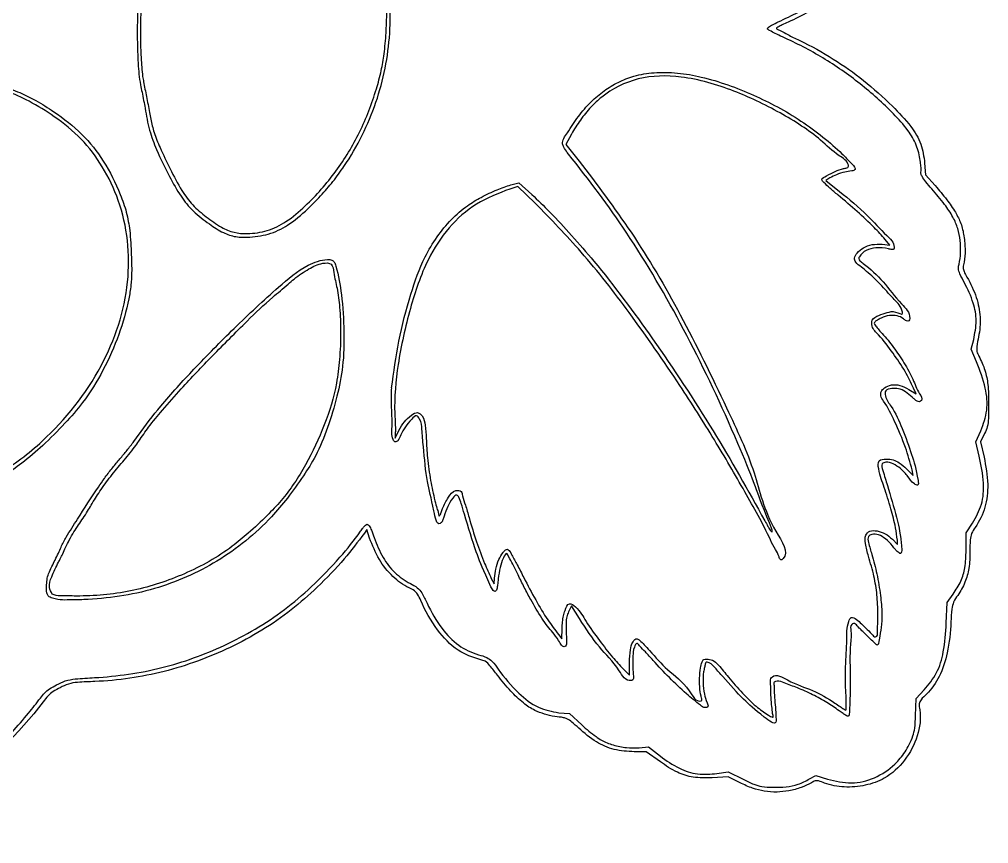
# Model space of a CAD drawing. Extents: x 14 to 581, y 78 to 764.
# Drawn here: x 153.34 to 194.2, y 654.2 to 688.95 of the extents above; entities that cross this region are included whole.
import ezdxf

# ---------------------------------------------------------------- set-up
doc = ezdxf.new("R2010")
doc.units = 0
doc.layers.add('Layer_1', color=7, linetype='CONTINUOUS')

msp = doc.modelspace()

# ---------------------------------------------------------------- linework, layer by layer
at = {"layer": 'Layer_1', "color": 7}
for points in [[(158.538262, 686.540746), (158.538022, 686.540746)], [(176.613702, 684.111466), (176.374182, 683.674266), (176.939862, 682.976186)], [(191.507302, 682.885866), (191.544102, 682.395946), (191.950582, 681.938746)], [(174.067382, 681.971786), (174.404262, 682.055466), (174.942102, 681.571146)], [(187.507782, 682.265786), (187.346262, 682.159946), (187.919142, 681.693066)], [(175.088422, 681.198826), (174.362582, 681.898266), (174.017062, 681.795946)], [(189.710502, 679.465946), (190.040022, 679.426746), (189.847542, 679.669786)], [(193.699142, 674.503466), (193.469702, 675.038986), (193.574022, 675.454746)], [(169.038102, 673.412666), (169.035462, 673.412106)], [(190.837302, 673.348346), (191.144422, 673.153626), (191.042662, 673.397226)], [(169.191382, 671.550586), (169.191382, 671.289306), (169.343622, 671.616426)], [(169.197302, 671.551066), (169.191382, 671.550586)], [(193.808102, 670.528586), (193.664502, 671.138906), (193.879862, 671.606186)], [(194.034502, 671.485866), (193.867222, 671.132346), (194.011622, 670.493786)], [(190.742422, 669.991866), (191.026742, 669.721866), (190.981142, 669.950506)], [(193.254182, 666.554586), (193.263782, 667.305706), (193.528582, 667.712026)], [(168.105942, 667.080426), (167.990022, 667.437386), (167.885622, 667.278666)], [(190.145622, 667.032026), (190.358742, 666.806026), (190.358742, 666.990266)], [(154.712342, 665.877386), (154.712342, 665.877706)], [(173.239142, 665.378186), (173.364822, 665.149546), (173.372822, 665.382746)], [(154.728342, 664.716746), (154.728342, 664.716746)], [(192.419702, 663.484666), (192.455702, 664.366426), (192.706262, 664.717946)], [(176.959062, 663.680506), (176.612822, 664.225866), (176.493302, 663.969546)], [(176.066102, 663.006986), (176.216822, 662.823786), (176.224822, 663.268186)], [(178.796582, 661.560266), (179.062022, 661.302106), (179.062022, 661.844346)], [(191.118502, 659.585386), (191.147302, 660.316826), (191.490502, 660.679066)], [(176.086742, 659.711226), (176.533462, 659.676026), (177.050182, 659.200906)], [(179.472742, 658.232986), (179.864662, 658.269786), (180.364982, 657.883066)], [(180.364662, 657.645146), (179.773142, 658.069866), (179.263782, 658.069866)], [(182.752342, 657.152106), (183.223382, 657.222506), (183.850902, 656.910986)], [(186.657542, 656.924506), (186.918822, 657.074106), (187.408662, 656.908506)], [(183.724982, 656.760106), (183.226582, 657.010506), (182.550262, 656.976106)]]:
    msp.add_lwpolyline(points, dxfattribs=at)
for points, knots in [([(193.574022, 675.454746), (193.625448, 675.714163), (193.726835, 676.225596), (193.571369, 677.056797), (193.264194, 677.7), (193.015711, 678.158461), (192.910209, 678.429367), (192.983697, 678.720823), (193.036076, 679.113859), (193.012294, 679.619184), (192.922824, 680.138187), (192.693552, 680.650728), (192.316663, 681.208733), (191.906693, 681.68327), (191.577749, 682.073448), (191.418111, 682.285059), (191.33569, 682.446764), (191.370064, 682.591182), (191.345423, 682.770362), (191.311735, 683.137032), (191.180538, 683.671628), (190.775388, 684.339171), (189.977573, 685.208147), (188.807561, 686.265803), (187.226295, 687.359989), (186.018237, 687.99106), (185.213336, 688.341517), (185.040128, 688.453378), (184.837075, 688.540794), (184.963961, 688.655344), (185.106872, 688.732304), (185.830999, 689.079034), (187.014429, 689.647412), (188.558224, 690.680751), (189.790661, 691.747634), (190.709419, 692.68931), (191.24252, 693.551061), (191.347026, 694.228356), (191.343606, 694.708279), (191.537146, 695.029261), (191.904639, 695.424738), (192.325197, 695.937901), (192.69633, 696.487561), (192.922919, 696.996397), (193.012285, 697.513152), (193.035916, 698.018522), (192.983559, 698.411571), (192.909802, 698.702969), (193.01522, 698.973962), (193.264185, 699.431903), (193.570515, 700.074959), (193.726703, 700.904493), (193.625941, 701.414868), (193.574902, 701.673386)], [0, 0, 0, 0, 0.786942, 1.551432, 2.485725, 2.907557, 3.134716, 3.32469, 3.787002, 4.329899, 4.832864, 5.358455, 5.999521, 6.846421, 7.241641, 7.523845, 7.652899, 7.760062, 7.953367, 8.192266, 8.866946, 9.580321, 10.508995, 12.397746, 14.309186, 16.226061, 16.573516, 16.835574, 16.9576, 17.042024, 17.234443, 17.499056, 19.388829, 21.22896, 23.030014, 24.275068, 25.172181, 26.008763, 26.304948, 26.583148, 27.099792, 27.933284, 28.567065, 29.086169, 29.589164, 30.13206, 30.594386, 30.784377, 31.011497, 31.433407, 32.366922, 33.130789, 33.914861, 33.914861, 33.914861, 33.914861]), ([(158.347782, 690.002506), (158.425618, 690.751653), (158.580936, 692.246543), (159.297225, 694.36155), (160.090092, 695.880576), (160.812555, 696.822222), (161.350748, 697.300563), (161.896548, 697.628327), (162.345645, 697.881902), (162.721786, 698.006755), (163.317969, 698.038876), (164.17719, 698.013467), (165.240677, 697.428539), (166.254982, 696.392902), (167.302189, 695.011034), (168.171187, 693.326928), (168.874889, 691.174753), (169.09746, 688.542793), (168.556588, 685.575849), (167.569739, 683.514835), (166.689939, 682.262207), (166.176402, 681.642742), (165.540807, 680.986556), (164.833745, 680.346656), (163.956816, 679.881671), (163.160339, 679.759729), (162.474653, 679.752749), (161.888073, 679.953565), (161.300608, 680.350086), (160.668965, 680.831995), (160.10082, 681.518134), (159.62818, 682.411722), (159.161332, 683.329366), (158.798084, 684.291315), (158.678325, 684.999345), (158.581318, 685.536755), (158.518552, 685.863713), (158.398189, 686.377089), (158.329644, 687.245617), (158.298497, 688.520418), (158.330794, 689.491645), (158.347782, 690.002506)], [0, 0, 0, 0, 2.253272, 4.496307, 6.652942, 7.362177, 8.045365, 8.79776, 9.268422, 9.590464, 9.974891, 11.05406, 12.115185, 13.513851, 15.385234, 17.297693, 19.170686, 22.149434, 25.113695, 28.121129, 28.91351, 29.703929, 30.531665, 31.654171, 32.553209, 33.460778, 34.046316, 34.592446, 35.288139, 36.165798, 36.967641, 37.936265, 39.191005, 40.057991, 41.006998, 41.338143, 41.696909, 42.005658, 42.918875, 44.300195, 45.833024, 45.833024, 45.833024, 45.833024]), ([(158.538022, 686.540746), (158.551962, 686.466022), (158.58489, 686.289525), (158.6392, 686.006507), (158.701462, 685.687136), (158.765982, 685.356017), (158.82742, 685.040409), (158.899323, 684.645338), (159.017218, 684.142954), (159.305631, 683.44415), (159.705228, 682.630069), (160.1256, 681.79848), (160.628402, 681.100557), (161.224223, 680.613569), (161.790533, 680.198526), (162.382793, 679.937282), (163.048971, 679.898715), (163.812657, 680.00294), (164.651807, 680.421154), (165.634442, 681.266877), (166.722324, 682.506082), (167.742629, 684.176162), (168.296309, 685.641752), (168.603686, 686.756471), (168.73694, 687.547536), (168.820682, 688.53956), (168.85239, 689.745757), (168.661715, 691.127135), (168.220836, 692.735585), (167.42529, 694.517206), (166.2447, 696.196732), (165.115731, 697.389702), (164.017946, 697.828766), (163.222409, 697.941264), (162.345036, 697.767022), (161.613649, 697.281684), (160.882385, 696.695234), (160.284342, 695.830872), (159.66599, 694.709662), (159.111496, 693.284988), (158.772404, 692.07929), (158.588918, 691.153997), (158.516366, 690.50979), (158.463799, 689.629525), (158.444995, 688.554487), (158.447394, 687.463476), (158.512343, 686.803938), (158.538262, 686.540746)], [0, 0, 0, 0, 0.228041, 0.538625, 0.864544, 1.204185, 1.550692, 1.829039, 2.409204, 3.094306, 4.09051, 5.131028, 5.888152, 6.648442, 7.426386, 7.994221, 8.558435, 9.404803, 10.279714, 11.326479, 13.278078, 15.204665, 17.164208, 17.956317, 18.671062, 19.566778, 20.942306, 22.281029, 23.73277, 25.937481, 28.083549, 29.906719, 30.727615, 31.586812, 32.28209, 33.359267, 34.179272, 35.082295, 36.483119, 38.020146, 39.654776, 40.234951, 40.848063, 41.59784, 42.879701, 44.073973, 44.867027, 44.867027, 44.867027, 44.867027]), ([(191.505782, 694.229066), (191.495022, 694.110532), (191.474545, 693.884942), (191.379591, 693.543821), (191.226075, 693.197238), (191.019321, 692.802745), (190.62217, 692.348728), (190.12558, 691.851422), (189.556786, 691.312078), (189.030526, 690.850741), (188.397327, 690.34211), (187.600591, 689.83276), (186.674745, 689.283725), (185.971553, 688.925151), (185.514665, 688.723055), (185.370676, 688.647581), (185.202561, 688.556516), (185.520192, 688.448232), (185.74737, 688.284194), (186.580378, 687.90487), (187.638645, 687.318498), (188.97007, 686.383381), (190.042787, 685.405191), (190.888477, 684.533497), (191.399364, 683.71513), (191.471818, 683.15848), (191.507302, 682.885866)], [0, 0, 0, 0, 0.356461, 0.678407, 1.05637, 1.493079, 2.007825, 2.855714, 3.604215, 4.358036, 4.955217, 6.038214, 7.194186, 8.168604, 8.443266, 8.642794, 8.725242, 8.881672, 9.273162, 9.814777, 11.452933, 13.012441, 14.646012, 15.807786, 16.658053, 17.474129, 17.474129, 17.474129, 17.474129]), ([(105.204662, 686.930106), (105.420107, 685.815839), (105.851663, 683.583866), (107.497635, 680.50123), (109.121009, 678.55307), (110.243898, 677.512722), (110.548214, 677.081577), (110.93606, 676.063871), (111.716341, 674.466534), (112.876307, 672.388277), (113.869444, 670.934119), (114.494025, 670.055677), (114.708647, 669.624058), (115.028241, 668.739469), (115.593872, 667.426242), (116.516742, 665.831806), (117.675212, 664.254289), (119.118389, 662.812835), (120.799924, 661.502395), (122.644348, 660.461124), (124.581817, 659.69435), (126.621664, 659.18384), (128.208806, 659.030557), (129.288061, 658.987862), (129.882363, 658.874117), (130.592977, 658.647466), (131.479639, 658.390654), (132.430433, 658.132328), (133.148713, 657.982818), (133.635596, 657.860417), (133.961556, 657.660193), (134.789836, 657.008193), (136.238691, 656.055651), (138.371873, 655.126275), (140.792264, 654.522284), (143.433687, 654.377856), (146.214067, 654.767635), (148.438224, 655.557735), (150.126547, 656.480525), (151.336556, 657.304967), (152.31719, 658.110776), (153.075767, 658.934606), (153.683362, 659.626684), (154.124827, 660.189748), (154.394432, 660.554421), (154.6297, 660.73934), (154.928209, 660.8994), (155.27794, 661.082383), (155.828466, 661.160638), (157.195227, 661.214924), (159.352325, 661.508997), (162.058985, 662.50282), (164.163782, 663.717841), (165.724134, 665.06618), (166.803098, 666.174416), (167.494431, 667.025926), (167.822445, 667.511402), (167.91221, 667.606993), (168.016557, 667.689973), (168.121008, 667.564523), (168.199151, 667.380645), (168.368173, 666.909883), (168.620227, 666.274436), (169.145715, 665.596207), (169.681727, 665.223669), (170.119509, 665.016048), (170.35497, 664.714698), (170.626556, 664.098703), (171.073342, 663.302655), (171.810098, 662.522976), (172.515227, 662.193094), (173.032198, 662.075897), (173.321779, 661.857126), (173.700019, 661.293025), (174.292883, 660.590708), (175.156883, 659.888152), (175.790456, 659.767601), (176.086742, 659.711226)], [0, 0, 0, 0, 3.388331, 6.787123, 10.344625, 10.953081, 11.37013, 11.913439, 14.206962, 16.704523, 19.043132, 19.48921, 19.933852, 20.483478, 22.310382, 24.214599, 25.998476, 28.166746, 30.311109, 32.376025, 34.498135, 36.544691, 38.661957, 39.270507, 39.781237, 40.471017, 41.50661, 42.551686, 43.423006, 43.713113, 44.048287, 44.558243, 46.881263, 49.221132, 51.50664, 54.330853, 57.100876, 59.878604, 61.357209, 62.863408, 64.266965, 65.151875, 66.220083, 67.027926, 67.301351, 67.574806, 67.915812, 68.319345, 68.747319, 69.565233, 72.435026, 75.221885, 78.171872, 79.663459, 81.40037, 82.793484, 82.978639, 83.127344, 83.213314, 83.31202, 83.524047, 83.85962, 84.780427, 85.583622, 86.384004, 86.725483, 87.015255, 87.50459, 88.746393, 89.738113, 90.665824, 91.038627, 91.310432, 91.729337, 93.063533, 94.079552, 94.972062, 94.972062, 94.972062, 94.972062]), ([(137.735222, 676.318746), (137.750995, 676.405855), (137.781535, 676.574523), (137.815636, 676.803147), (137.828468, 677.018338), (137.855992, 677.268775), (137.919224, 677.594864), (138.010327, 678.031656), (138.134559, 678.529224), (138.362236, 679.107048), (138.756771, 679.89817), (139.238152, 680.837219), (139.914066, 681.828896), (140.806697, 682.762207), (141.756253, 683.728622), (142.948355, 684.61716), (144.136891, 685.205156), (145.154142, 685.725008), (145.970405, 686.064263), (146.677035, 686.233034), (147.360768, 686.388656), (148.059792, 686.487368), (148.994686, 686.558795), (150.125225, 686.595348), (151.402641, 686.469728), (152.460443, 686.190332), (153.343494, 685.884122), (154.08607, 685.517059), (154.975268, 684.947991), (156.001294, 684.161542), (156.95303, 682.963693), (157.510253, 681.81518), (157.873172, 680.823873), (158.021054, 679.965337), (158.058119, 679.111067), (158.086279, 678.342223), (158.055385, 677.720918), (157.901884, 676.841347), (157.564088, 675.621185), (156.901787, 674.151496), (156.132545, 672.893174), (155.235448, 671.86643), (154.379207, 671.012188), (153.275745, 670.059446), (151.854984, 669.187728), (150.095625, 668.427307), (148.497275, 667.961676), (147.056628, 667.814491), (145.887794, 667.791989), (144.384781, 667.887154), (142.702213, 668.33483), (140.909635, 669.246005), (139.834709, 670.207871), (139.261126, 670.911776), (139.031355, 671.217247), (138.564936, 671.906678), (138.073456, 673.10218), (137.641394, 674.73108), (137.705752, 675.82019), (137.735222, 676.318906)], [0, 0, 0, 0, 0.265615, 0.514306, 0.692695, 0.912082, 1.269617, 1.68837, 2.251218, 2.805343, 3.547279, 4.902996, 5.968746, 7.132688, 8.770829, 10.029322, 11.570272, 12.738843, 13.459045, 14.214359, 14.913846, 15.562756, 16.329603, 17.726425, 18.951257, 20.164591, 20.999896, 21.751713, 22.642745, 24.165933, 25.606172, 27.186029, 27.977218, 28.765388, 29.786991, 30.541079, 31.073038, 31.649329, 33.216219, 34.856529, 36.472046, 37.619102, 38.937918, 40.099504, 41.98516, 43.909004, 45.841269, 46.948163, 48.243837, 49.345776, 51.457582, 53.413764, 55.331425, 55.726204, 56.137762, 56.47787, 58.220655, 59.984919, 61.475223, 61.475223, 61.475223, 61.475223]), ([(174.942102, 681.571146), (175.198134, 681.325304), (175.779627, 680.766953), (176.64579, 679.81922), (178.153843, 678.087544), (180.167477, 675.350744), (182.59425, 671.700362), (184.100981, 669.017388), (184.885665, 667.595329), (184.962734, 667.444663), (185.186627, 667.192634), (184.577069, 668.618042), (184.368172, 669.325506), (183.170361, 672.201656), (181.605036, 675.510826), (179.268734, 679.611561), (177.447019, 682.075359), (176.451367, 683.313382), (176.311794, 683.517769), (176.181887, 683.809145), (176.536478, 684.268452), (176.880655, 684.850941), (177.408996, 685.463718), (177.976521, 685.946303), (178.587334, 686.31115), (179.290908, 686.592467), (180.13918, 686.729545), (181.099899, 686.712211), (182.525039, 686.455741), (184.308118, 685.803324), (186.27782, 684.758254), (187.725409, 683.602841), (188.316519, 682.980969), (188.662396, 682.618167), (188.373036, 682.534605), (188.125058, 682.52031), (187.802427, 682.41263), (187.5996, 682.311547), (187.507782, 682.265786)], [0, 0, 0, 0, 1.064616, 2.417926, 3.849802, 7.951826, 12.602668, 16.969136, 17.237898, 17.427165, 17.497443, 18.141757, 19.644731, 21.464415, 26.50161, 31.241937, 35.39276, 35.7309, 35.993912, 36.142372, 36.648004, 37.478417, 38.298567, 39.023687, 39.713291, 40.422309, 41.284417, 42.271522, 43.290943, 45.619219, 47.897287, 50.107092, 50.723122, 50.981639, 51.134583, 51.430511, 51.804784, 52.114359, 52.114359, 52.114359, 52.114359]), ([(189.847542, 679.669786), (189.693908, 679.838684), (189.319733, 680.250035), (188.645172, 680.866449), (188.018085, 681.404741), (187.526935, 681.812137), (187.32198, 682.012882), (187.10822, 682.223298), (187.457929, 682.389162), (187.704284, 682.538236), (188.016559, 682.64865), (188.200133, 682.67632), (188.300077, 682.721786), (188.269739, 682.981196), (187.730706, 683.270172), (187.152331, 683.871342), (186.308911, 684.476989), (185.40384, 685.021901), (184.450714, 685.514749), (183.082939, 686.098705), (181.422593, 686.598223), (179.431036, 686.574843), (178.147978, 685.933535), (177.409937, 685.237754), (176.979449, 684.714166), (176.73541, 684.312024), (176.613702, 684.111466)], [0, 0, 0, 0, 0.685011, 1.668352, 2.729905, 3.193349, 3.532298, 3.676345, 3.926232, 4.341336, 4.709094, 4.850984, 4.929103, 4.990181, 5.551888, 6.571738, 7.569257, 8.629042, 9.748351, 10.782114, 13.091739, 14.902723, 16.619557, 17.234629, 17.941413, 18.644602, 18.644602, 18.644602, 18.644602]), ([(137.836262, 675.015546), (137.908845, 674.58245), (138.055472, 673.707545), (138.497735, 672.483662), (139.086586, 671.325326), (139.955412, 670.321243), (141.014383, 669.446742), (142.043577, 668.829258), (142.995403, 668.466755), (143.791905, 668.229711), (144.691429, 668.004964), (145.765656, 667.954611), (146.910494, 667.960892), (148.506299, 668.097618), (150.366438, 668.673699), (152.491207, 669.700624), (154.807972, 671.45846), (156.931576, 674.137186), (158.154104, 677.757706), (157.839413, 680.766005), (156.898729, 682.729544), (155.98912, 683.945402), (154.89098, 684.822575), (153.822551, 685.484297), (152.7822, 685.954076), (151.764469, 686.210676), (150.770945, 686.395611), (149.756074, 686.44706), (148.55965, 686.375476), (147.226431, 686.252901), (145.759224, 685.82642), (144.412668, 685.166927), (143.115613, 684.526969), (141.976574, 683.697974), (141.040451, 682.765076), (140.131416, 681.848817), (139.419066, 680.83228), (138.921465, 679.859435), (138.503344, 679.047187), (138.266361, 678.435464), (138.148419, 677.885901), (138.040898, 677.337629), (137.951847, 676.836749), (137.883458, 676.387347), (137.831997, 676.031802), (137.806167, 675.791907), (137.770777, 675.637811), (137.790511, 675.49408), (137.804764, 675.288453), (137.824668, 675.114915), (137.836102, 675.015226)], [0, 0, 0, 0, 1.314951, 2.656356, 3.88767, 5.19183, 6.605225, 7.997459, 8.76793, 9.654511, 10.491585, 11.540458, 12.866665, 13.928636, 16.333095, 18.653433, 20.981458, 25.00554, 28.71815, 32.175264, 33.747748, 35.213721, 36.688313, 37.933638, 38.980131, 40.0971, 41.0733, 42.008496, 43.136069, 44.668549, 46.013472, 47.691016, 49.161053, 50.345202, 51.896568, 53.121961, 54.210572, 55.603152, 56.397193, 56.950706, 57.564798, 58.079648, 58.6277, 59.090486, 59.443752, 59.704427, 59.816131, 59.912809, 60.135608, 60.436362, 60.436362, 60.436362, 60.436362]), ([(176.939862, 682.976186), (177.68805, 681.988167), (179.250221, 679.925242), (181.314458, 676.409446), (182.936749, 673.038574), (184.42177, 669.885977), (184.751297, 667.97208), (185.832381, 666.454076), (185.501232, 666.181098), (185.466347, 666.158781), (185.39495, 666.175176), (185.359772, 666.374899), (185.184773, 666.615426), (184.753124, 667.569604), (183.896235, 669.098718), (182.627184, 671.279122), (181.012851, 673.810132), (179.170029, 676.471371), (177.160569, 679.066614), (175.746731, 680.521435), (175.088422, 681.198826)], [0, 0, 0, 0, 3.71839, 7.763772, 12.15421, 15.119139, 17.755413, 18.947805, 19.000747, 19.040447, 19.064288, 19.206556, 19.54413, 20.00378, 22.294175, 24.844113, 27.554372, 31.302807, 34.552857, 37.384693, 37.384693, 37.384693, 37.384693]), ([(169.035462, 673.412106), (169.123484, 674.069454), (169.302092, 675.403301), (169.788325, 677.248514), (170.306528, 678.739578), (170.925869, 679.780035), (171.52595, 680.510392), (172.159765, 681.072186), (172.828603, 681.462202), (173.438945, 681.765774), (173.871024, 681.907417), (174.067382, 681.971786)], [0, 0, 0, 0, 1.98757, 4.033048, 5.717885, 6.70025, 7.648464, 8.545237, 9.22269, 9.966025, 10.585231, 10.585231, 10.585231, 10.585231]), ([(174.017062, 681.795946), (173.535291, 681.610367), (172.57464, 681.240321), (171.390538, 680.183745), (170.423666, 678.67806), (169.77137, 676.695583), (169.283986, 674.522962), (169.134357, 672.922049), (169.1839, 672.041781), (169.193046, 671.780468), (169.196045, 671.618815), (169.197302, 671.551066)], [0, 0, 0, 0, 1.538374, 3.067518, 4.662901, 6.858776, 9.283129, 11.346569, 11.645911, 11.927668, 12.130948, 12.130948, 12.130948, 12.130948]), ([(187.919142, 681.693066), (188.322728, 681.36298), (189.031942, 680.782925), (189.744508, 679.972828), (190.234901, 679.539343), (190.221316, 679.253608), (190.10035, 679.2385), (189.866977, 679.30606), (189.484196, 679.343919), (189.038487, 679.240288), (188.802087, 679.042463), (188.714762, 678.855192), (188.796017, 678.746014), (189.171126, 678.477871), (189.804905, 677.877987), (190.372011, 677.07632), (190.924397, 676.574601), (190.858848, 676.219694), (190.711102, 676.229418), (190.585573, 676.358756), (190.34102, 676.474486), (190.006567, 676.473323), (189.727786, 676.389675), (189.530468, 676.279469), (189.433318, 676.216076), (189.350116, 676.136203), (189.452013, 676.026611), (189.544963, 675.888084), (189.829464, 675.581502), (190.211536, 675.122045), (190.640052, 674.474427), (191.025312, 673.798638), (191.183912, 673.300441), (191.449295, 672.924532), (191.289607, 672.805309), (191.183101, 672.857012), (191.080155, 672.91942), (190.925169, 673.068196), (190.720845, 673.251207), (190.416616, 673.390125), (190.138924, 673.393914), (189.821462, 673.344447), (189.85295, 672.952725), (190.21274, 672.498945), (190.584574, 671.675704), (190.980165, 670.562254), (191.159727, 669.957347), (191.266141, 669.25549), (190.95675, 669.423509), (190.810922, 669.688182), (190.518428, 670.004927), (190.201268, 670.21082), (189.928936, 670.311101), (189.644915, 670.211335), (189.793221, 669.765845), (189.992595, 669.112026), (190.333015, 667.943968), (190.478148, 667.313809), (190.577689, 666.342027), (190.36209, 666.50119), (190.264136, 666.604637), (190.104118, 666.808048), (189.891062, 667.045519), (189.588292, 667.223276), (189.31726, 667.2718), (189.084588, 667.14263), (189.160209, 666.78536), (189.232457, 666.551086), (189.281782, 666.391146)], [0, 0, 0, 0, 1.552081, 2.727444, 3.31127, 3.387555, 3.4609, 3.621109, 4.14714, 4.57583, 4.959881, 5.047454, 5.144609, 5.324848, 6.466285, 7.67571, 8.385094, 8.488188, 8.583526, 8.74654, 9.030823, 9.363451, 9.726516, 9.89765, 10.028999, 10.096268, 10.191925, 10.388753, 10.645821, 11.414349, 12.195137, 12.987096, 13.667324, 13.948557, 14.056235, 14.147198, 14.277718, 14.424493, 14.785307, 15.104991, 15.383653, 15.660938, 15.875326, 16.375935, 17.425574, 18.585012, 19.712362, 19.910533, 20.065534, 20.478817, 20.929409, 21.301802, 21.616179, 21.780107, 22.064967, 22.72337, 24.112238, 25.229749, 25.663149, 25.757168, 25.918188, 26.114087, 26.522917, 26.872137, 27.149082, 27.319655, 27.564505, 28.091332, 28.091332, 28.091332, 28.091332]), ([(191.950582, 681.938746), (192.11811, 681.743919), (192.425221, 681.386765), (192.790541, 680.854998), (193.056201, 680.347235), (193.176186, 679.799461), (193.222938, 679.247675), (193.198536, 678.803121), (193.115651, 678.50734), (193.166712, 678.285085), (193.411325, 677.888552), (193.706461, 677.265709), (193.88565, 676.397497), (193.819116, 675.69632), (193.706741, 675.225876), (193.694131, 674.940324), (193.86463, 674.616301), (194.067258, 674.171194), (194.198053, 673.492554), (194.20168, 672.810597), (194.203782, 672.218006), (194.168901, 671.781905), (194.077152, 671.579811), (194.034502, 671.485866)], [0, 0, 0, 0, 0.770218, 1.411948, 1.933371, 2.476887, 3.080414, 3.591586, 3.807948, 3.985395, 4.255274, 5.201926, 6.039668, 6.882279, 7.284433, 7.500224, 7.715677, 8.361621, 8.9719, 9.768113, 10.402796, 10.756639, 11.064006, 11.064006, 11.064006, 11.064006]), ([(191.042662, 673.397226), (190.928546, 673.633837), (190.68013, 674.148914), (190.163735, 674.891865), (189.699974, 675.52287), (189.277422, 675.924542), (189.258765, 676.321329), (189.587151, 676.483442), (189.923909, 676.580193), (190.226476, 676.681911), (190.611712, 676.441955), (190.509062, 676.898428), (190.121214, 677.200156), (189.737714, 677.700097), (189.351416, 678.060907), (189.084952, 678.302982), (188.837525, 678.520046), (188.606294, 678.655959), (188.515864, 678.910623), (188.682336, 679.134383), (188.924165, 679.34634), (189.301664, 679.474795), (189.571923, 679.468946), (189.710502, 679.465946)], [0, 0, 0, 0, 0.787286, 1.713836, 2.700711, 3.158578, 3.405222, 3.747404, 4.115403, 4.476328, 4.77134, 4.918421, 5.548047, 6.348092, 6.752043, 7.139061, 7.425859, 7.743439, 7.918947, 8.159245, 8.503088, 8.897086, 9.311724, 9.311724, 9.311724, 9.311724]), ([(154.712342, 665.877706), (154.757379, 665.96967), (154.850016, 666.158825), (154.979733, 666.430743), (155.122713, 666.758151), (155.380844, 667.242252), (155.92386, 668.077666), (156.447744, 668.911117), (156.938452, 669.614635), (157.229489, 669.995755), (157.541179, 670.371302), (157.846445, 670.734543), (158.119456, 671.082086), (158.580464, 671.736472), (159.402219, 672.796214), (160.766522, 674.285055), (162.419154, 675.967241), (164.007664, 677.446425), (165.275946, 678.522742), (166.105838, 678.83564), (166.505251, 678.817277), (166.644992, 678.710947), (166.781591, 678.199594), (166.963433, 677.238485), (167.04039, 675.812899), (167.01458, 674.374479), (166.743552, 673.020245), (166.357023, 671.755724), (165.901489, 670.620573), (165.295171, 669.647883), (164.676414, 668.791282), (163.570833, 667.472897), (161.758365, 666.013488), (159.031998, 664.802097), (156.823705, 664.490963), (155.464623, 664.46873), (155.013615, 664.464199), (154.753039, 664.542449), (154.557038, 664.60711), (154.471356, 664.808283), (154.493327, 665.041039), (154.494301, 665.313728), (154.576039, 665.597003), (154.66333, 665.776565), (154.712342, 665.877386)], [0, 0, 0, 0, 0.307202, 0.63187, 0.903732, 1.378764, 2.275392, 3.891564, 4.331738, 4.848135, 5.3296, 5.795728, 6.271633, 6.654787, 8.196935, 10.29022, 12.709654, 15.266158, 16.81489, 17.664207, 17.852706, 17.976026, 18.161113, 19.389484, 20.955644, 22.414058, 23.697798, 25.081033, 26.381127, 27.351034, 28.511049, 29.550001, 32.507603, 35.393915, 38.405052, 39.101043, 39.494013, 39.736339, 39.929193, 40.072118, 40.348979, 40.624991, 40.887587, 41.223817, 41.223817, 41.223817, 41.223817]), ([(154.728342, 664.716746), (154.780772, 664.69681), (154.946631, 664.633743), (155.343416, 664.642232), (156.433264, 664.615831), (158.170844, 664.796855), (160.350095, 665.520216), (161.953743, 666.408586), (163.048697, 667.325699), (163.736045, 667.9688), (164.613531, 668.877937), (165.447612, 670.160851), (166.236185, 671.825556), (166.697345, 673.332574), (166.856074, 674.658785), (166.901059, 675.731007), (166.8641, 676.728703), (166.754052, 677.583385), (166.608379, 678.139762), (166.555266, 678.696905), (166.008261, 678.673564), (165.516492, 678.421402), (165.026488, 678.096746), (164.64803, 677.761299), (164.345706, 677.506472), (163.752692, 677.010749), (162.798926, 676.092235), (161.514462, 674.805255), (160.318915, 673.551515), (159.430181, 672.541882), (158.821876, 671.815795), (158.456734, 671.280199), (158.186025, 670.889277), (157.956813, 670.597307), (157.612092, 670.192935), (157.189154, 669.689519), (156.743795, 669.080753), (156.437624, 668.580245), (156.212322, 668.195577), (156.033636, 667.917882), (155.833519, 667.630808), (155.634148, 667.328084), (155.45185, 667.011707), (155.296257, 666.704267), (155.174776, 666.434186), (155.076797, 666.226421), (154.912539, 665.903636), (154.726626, 665.528345), (154.554734, 665.034604), (154.679642, 664.80591), (154.728342, 664.716746)], [0, 0, 0, 0, 0.167329, 0.52933, 1.168917, 3.457085, 5.708457, 8.026247, 8.899892, 9.988226, 10.850127, 12.68433, 14.542468, 16.370207, 17.377769, 18.543959, 19.580905, 20.388852, 21.070996, 21.43765, 21.785447, 22.419575, 23.17624, 23.513438, 23.939345, 24.361744, 25.8322, 27.907894, 29.818162, 31.027175, 31.943735, 32.656666, 32.970566, 33.370124, 33.769469, 34.56473, 35.342182, 36.029456, 36.323917, 36.679566, 37.019681, 37.373752, 37.766642, 38.114348, 38.407061, 38.654802, 38.803958, 39.49091, 39.952149, 40.246896, 40.246896, 40.246896, 40.246896]), ([(193.879862, 671.606186), (193.981822, 671.888793), (194.191168, 672.469042), (194.093241, 673.490465), (193.839391, 674.142966), (193.699142, 674.503466)], [0, 0, 0, 0, 0.89198, 1.83142, 2.991237, 2.991237, 2.991237, 2.991237]), ([(176.493302, 663.969546), (176.465995, 663.901485), (176.406048, 663.752071), (176.385905, 663.45819), (176.405069, 663.116693), (176.396602, 662.808673), (176.426588, 662.586966), (176.263277, 662.415805), (175.973994, 662.974419), (175.591517, 663.338313), (175.193883, 663.970498), (174.880634, 664.517168), (174.625043, 665.001253), (174.376219, 665.493834), (174.160302, 665.954272), (174.007849, 666.204041), (173.876335, 666.505014), (173.689228, 666.136069), (173.606829, 665.843165), (173.533412, 665.433977), (173.502475, 665.127761), (173.484318, 664.962161), (173.362377, 664.678638), (172.890347, 665.785405), (172.580335, 666.486518), (172.2168, 667.701687), (171.988134, 668.483362), (171.906146, 668.73957), (171.771385, 668.957859), (171.544106, 668.68551), (171.395467, 668.421321), (171.274837, 668.087082), (171.20404, 667.857022), (171.159791, 667.748159), (170.934725, 667.577855), (170.746189, 668.671345), (170.504838, 669.429498), (170.400477, 670.692897), (170.314179, 671.575166), (170.289031, 672.009041), (170.077532, 672.314151), (169.822551, 672.02289), (169.618924, 671.791062), (169.422752, 671.466221), (169.355552, 671.230207), (169.181316, 671.088598), (169.006831, 671.381566), (169.093212, 671.890736), (169.00823, 672.630575), (169.029075, 673.176339), (169.038102, 673.412666)], [0, 0, 0, 0, 0.218791, 0.480313, 0.87425, 1.239523, 1.427053, 1.499734, 1.865258, 2.625147, 3.498032, 3.953708, 4.539183, 5.128101, 5.633164, 5.998595, 6.146132, 6.366879, 6.800537, 7.287471, 7.542096, 7.725675, 7.801437, 8.375671, 9.649562, 11.322126, 11.784154, 12.069334, 12.194165, 12.410912, 12.81551, 13.264398, 13.422785, 13.544597, 13.611618, 14.199638, 15.470586, 16.9494, 17.689218, 18.129357, 18.318969, 18.570488, 18.992109, 19.383936, 19.640871, 19.770904, 19.907965, 20.446514, 21.377734, 22.088939, 22.088939, 22.088939, 22.088939]), ([(190.981142, 669.950506), (190.892349, 670.270306), (190.697651, 670.971543), (190.277466, 671.942006), (189.923028, 672.656725), (189.644571, 673.044871), (189.653954, 673.274445), (189.838681, 673.442337), (190.113049, 673.565149), (190.490234, 673.534424), (190.715839, 673.413468), (190.837302, 673.348346)], [0, 0, 0, 0, 0.995143, 2.182084, 3.156822, 3.407307, 3.578707, 3.789934, 4.112297, 4.464794, 4.87592, 4.87592, 4.87592, 4.87592]), ([(169.343622, 671.616426), (169.41679, 671.743227), (169.558, 671.987941), (169.819654, 672.232295), (170.122752, 672.431447), (170.389143, 672.187377), (170.467389, 671.791113), (170.502564, 671.196107), (170.537322, 670.414771), (170.666255, 669.526203), (170.810617, 668.842847), (170.934042, 668.339794), (171.004044, 668.191009), (171.03028, 667.973587), (171.095027, 668.069372), (171.127339, 668.165785), (171.221912, 668.439865), (171.396978, 668.756736), (171.641087, 669.111587), (171.993145, 669.083363), (172.031625, 668.775835), (172.167949, 668.435688), (172.340902, 667.771646), (172.605282, 666.954358), (172.905035, 666.090814), (173.140705, 665.588145), (173.239142, 665.378186)], [0, 0, 0, 0, 0.432274, 0.834253, 1.120723, 1.355818, 1.758965, 2.323596, 3.143026, 4.109834, 4.986312, 5.311777, 5.551704, 5.65438, 5.698057, 5.820571, 5.997368, 6.537522, 6.950265, 7.182261, 7.365413, 7.776556, 8.326646, 9.396903, 10.366424, 11.061852, 11.061852, 11.061852, 11.061852]), ([(193.528582, 667.712026), (193.671923, 667.968914), (193.962361, 668.489422), (194.027206, 669.487091), (193.886898, 670.154035), (193.808102, 670.528586)], [0, 0, 0, 0, 0.873019, 1.768915, 2.916548, 2.916548, 2.916548, 2.916548]), ([(194.011622, 670.493786), (194.084105, 670.111347), (194.217065, 669.409824), (194.100935, 668.370349), (193.773261, 667.700219), (193.469121, 667.287778), (193.408008, 666.930494), (193.426234, 666.440403), (193.397555, 665.833187), (193.226236, 665.196674), (192.963765, 664.742072), (192.711572, 664.398611), (192.630735, 664.008162), (192.613006, 663.28895), (192.511766, 662.318887), (192.186058, 661.263648), (191.741109, 660.618197), (191.373125, 660.308388), (191.254145, 660.067649), (191.370263, 659.55182), (191.249496, 658.705204), (190.720102, 657.67989), (189.922246, 656.944479), (188.998566, 656.616947), (188.131852, 656.548681), (187.460195, 656.661761), (187.080738, 656.840721), (186.876347, 656.85412), (186.784628, 656.792281), (186.733942, 656.758106)], [0, 0, 0, 0, 1.163577, 2.134394, 3.073753, 3.37578, 3.64954, 4.13671, 4.851772, 5.463708, 6.09204, 6.421054, 6.725628, 7.265667, 8.585316, 9.635929, 10.548925, 10.8863, 11.073132, 11.316276, 12.418682, 13.575093, 14.723148, 15.576858, 16.46617, 17.31307, 17.578054, 17.722143, 17.900139, 17.900139, 17.900139, 17.900139]), ([(190.358742, 666.990266), (190.334911, 667.16602), (190.274129, 667.614283), (190.073759, 668.348181), (189.823043, 669.196275), (189.589929, 669.783912), (189.50869, 670.386043), (189.895959, 670.414981), (190.176357, 670.39939), (190.480334, 670.243874), (190.645264, 670.085287), (190.742422, 669.991866)], [0, 0, 0, 0, 0.531071, 1.354503, 2.294241, 3.109966, 3.450409, 3.750244, 4.050952, 4.33315, 4.737701, 4.737701, 4.737701, 4.737701]), ([(167.885622, 667.278666), (167.609525, 666.915372), (167.000312, 666.113755), (165.956763, 665.04354), (164.433052, 663.677568), (162.280646, 662.395321), (159.475011, 661.353102), (157.26301, 661.038039), (155.910743, 661.013035), (155.409063, 660.945854), (155.075884, 660.778268), (154.780894, 660.624191), (154.536796, 660.42262), (153.385453, 658.895672), (150.882825, 656.390761), (146.132713, 654.342961), (142.20815, 654.174291), (139.581659, 654.638102), (138.148381, 655.063939), (136.919082, 655.566795), (135.856314, 656.1206), (135.00146, 656.645642), (134.368602, 657.093806), (133.977583, 657.40864), (133.799139, 657.53956), (133.647748, 657.663236), (133.379863, 657.718223), (132.973069, 657.841), (132.383949, 657.980352), (131.695011, 658.158666), (130.990089, 658.352412), (130.299097, 658.554598), (129.717683, 658.744146), (129.169303, 658.853625), (128.846722, 658.853836), (128.678582, 658.853946)], [0, 0, 0, 0, 1.367854, 3.018203, 4.474941, 7.498718, 10.463696, 13.408938, 14.135801, 14.530822, 14.910504, 15.244699, 15.529145, 15.850345, 20.96862, 25.943266, 31.009138, 32.490419, 33.935618, 35.485683, 36.467209, 37.528035, 38.492686, 38.792391, 39.031961, 39.159614, 39.37113, 39.832773, 40.445109, 41.1818, 41.969435, 42.637704, 43.341585, 43.803834, 44.307086, 44.307086, 44.307086, 44.307086]), ([(189.537382, 663.876026), (189.52912, 664.147631), (189.512867, 664.681935), (189.380153, 665.498718), (189.165801, 666.213661), (189.009946, 666.772869), (188.970709, 667.178454), (189.204455, 667.412718), (189.526682, 667.387933), (189.859083, 667.277435), (190.048894, 667.114869), (190.145622, 667.032026)], [0, 0, 0, 0, 0.814332, 1.601966, 2.477699, 3.035716, 3.379643, 3.616104, 3.921141, 4.284533, 4.662148, 4.662148, 4.662148, 4.662148]), ([(179.263782, 658.069866), (178.976814, 658.085795), (178.418612, 658.116779), (177.603708, 658.472414), (177.059714, 658.939288), (176.671101, 659.289825), (176.463343, 659.456446), (176.21314, 659.531059), (175.8872, 659.533054), (175.486116, 659.656037), (175.02472, 659.814011), (174.539438, 660.145637), (174.014319, 660.651654), (173.566699, 661.202786), (173.235692, 661.635877), (173.010991, 661.889957), (172.514154, 662.01492), (171.741402, 662.312502), (170.885025, 663.240266), (170.404277, 664.093993), (170.161179, 664.691227), (169.990897, 664.8832), (169.590563, 665.052588), (169.041363, 665.446117), (168.466214, 666.176684), (168.228941, 666.771882), (168.105942, 667.080426)], [0, 0, 0, 0, 0.856625, 1.666282, 2.611078, 2.99102, 3.245011, 3.396603, 3.764338, 4.213824, 4.646287, 5.22347, 5.956099, 6.832639, 7.339367, 7.613835, 7.811379, 8.847241, 10.063893, 11.493066, 11.783059, 11.98905, 12.241951, 13.070736, 13.993047, 14.985795, 14.985795, 14.985795, 14.985795]), ([(173.372822, 665.382746), (173.38613, 665.513721), (173.413731, 665.785359), (173.5371, 666.155556), (173.692935, 666.424387), (173.810555, 666.573167), (173.921374, 666.623915), (174.026996, 666.517088), (174.141195, 666.293994), (174.357599, 665.910062), (174.672731, 665.272887), (175.090884, 664.489856), (175.568161, 663.680511), (175.914683, 663.211798), (176.066102, 663.006986)], [0, 0, 0, 0, 0.394068, 0.817289, 1.160364, 1.316488, 1.392459, 1.482891, 1.710027, 2.177225, 2.783836, 3.851955, 4.835937, 5.599595, 5.599595, 5.599595, 5.599595]), ([(192.706262, 664.717946), (192.825966, 664.895349), (193.0554, 665.235371), (193.236375, 665.87197), (193.247828, 666.311022), (193.254182, 666.554586)], [0, 0, 0, 0, 0.638623, 1.224024, 1.953391, 1.953391, 1.953391, 1.953391]), ([(189.281782, 666.391146), (189.355457, 666.117425), (189.509293, 665.545892), (189.644119, 664.704075), (189.721879, 663.962476), (189.67947, 663.297073), (189.616974, 662.96001), (189.553085, 662.503238), (189.369748, 662.684441), (189.207928, 662.824673), (188.953142, 663.096456), (188.73414, 663.284211), (188.542477, 663.518942), (188.361353, 663.397943), (188.431571, 663.000844), (188.341629, 662.368501), (188.371292, 661.42383), (188.367857, 660.438359), (188.340882, 659.939508), (188.32376, 659.528071), (188.172362, 659.613089), (188.055084, 659.681658), (187.785227, 659.882496), (187.374372, 660.165237), (186.781255, 660.485487), (186.179134, 660.760408), (185.665531, 660.929187), (185.358643, 661.070884), (185.133353, 661.024626), (185.169617, 660.794629), (185.158721, 660.528759), (185.198965, 660.148374), (185.228567, 659.773201), (185.240394, 659.513936), (185.243859, 659.141923), (184.416848, 659.787926), (183.881178, 660.240518), (183.175039, 661.034252), (182.703057, 661.574051), (182.512708, 661.791946), (182.274107, 661.868633), (182.252522, 661.735216), (182.220912, 661.614089), (182.168652, 661.353122), (182.152633, 660.980644), (182.207074, 660.521993), (182.283883, 660.225479), (182.416486, 659.962085), (182.205307, 659.90586), (181.907437, 660.144257), (181.401089, 660.549396), (180.737275, 661.195918), (180.172312, 661.78066), (179.759632, 662.265522), (179.54353, 662.457258), (179.362334, 662.700191), (179.219783, 662.389277), (179.204614, 662.087379), (179.204653, 661.642274), (179.217426, 661.338986), (179.241471, 661.096405), (178.918148, 661.004595), (178.497084, 661.766059), (177.740547, 662.471101), (177.22944, 663.262076), (176.959062, 663.680506)], [0, 0, 0, 0, 0.850747, 1.776373, 2.540375, 3.126754, 3.647248, 3.884854, 3.998252, 4.257664, 4.607652, 5.052033, 5.240894, 5.328109, 5.61389, 6.291111, 7.32492, 8.456963, 9.039037, 9.210449, 9.298237, 9.457792, 9.656644, 10.28372, 10.968933, 11.668812, 12.272228, 12.577169, 12.699526, 12.843649, 13.153262, 13.562641, 13.967806, 14.26646, 14.395108, 14.92487, 16.075058, 17.370396, 17.866856, 18.188236, 18.335483, 18.399047, 18.541845, 18.733658, 19.182716, 19.672183, 20.061676, 20.226744, 20.342034, 20.572459, 21.327858, 22.324017, 23.321997, 23.807924, 24.162974, 24.311012, 24.494813, 24.87794, 25.373324, 25.73608, 25.888857, 25.972338, 26.623756, 27.922891, 29.382033, 29.382033, 29.382033, 29.382033]), ([(176.224822, 663.268186), (176.228264, 663.35891), (176.235079, 663.538516), (176.278364, 663.798693), (176.352164, 664.044828), (176.487935, 664.415891), (176.962047, 664.058487), (177.242427, 663.504614), (177.786106, 662.779972), (178.290405, 662.103594), (178.64399, 661.724058), (178.796582, 661.560266)], [0, 0, 0, 0, 0.273431, 0.541316, 0.771156, 1.108571, 1.39603, 2.153575, 3.148555, 4.031396, 4.701642, 4.701642, 4.701642, 4.701642]), ([(188.177942, 660.659226), (188.17014, 660.98867), (188.153426, 661.694483), (188.245029, 662.688273), (188.206894, 663.339246), (188.398569, 663.800672), (188.74758, 663.579255), (188.973641, 663.312383), (189.234963, 663.094641), (189.394864, 662.88462), (189.538129, 662.962704), (189.500847, 663.183713), (189.545201, 663.475223), (189.540192, 663.731963), (189.537382, 663.876026)], [0, 0, 0, 0, 0.992695, 2.126785, 2.912166, 3.107244, 3.343992, 3.86446, 4.252347, 4.430598, 4.501159, 4.670715, 5.004232, 5.43065, 5.43065, 5.43065, 5.43065]), ([(191.490502, 660.679066), (191.676273, 660.905851), (192.061626, 661.37628), (192.349546, 662.36554), (192.394384, 663.080796), (192.419702, 663.484666)], [0, 0, 0, 0, 0.871716, 1.808235, 3.022908, 3.022908, 3.022908, 3.022908]), ([(179.062022, 661.844346), (179.071552, 662.019244), (179.087719, 662.315948), (179.149749, 662.658042), (179.359241, 662.878841), (179.534428, 662.728833), (179.703794, 662.571625), (180.082129, 662.140439), (180.692066, 661.430881), (181.461213, 660.963242), (181.869309, 660.13278), (182.114479, 660.231787), (182.11773, 660.282383), (182.071631, 660.426298), (182.020373, 660.729575), (182.009064, 661.155207), (182.050415, 661.55117), (182.098319, 661.811829), (182.181885, 661.980498), (182.363583, 661.978015), (182.59595, 661.94997), (182.898393, 661.639076), (183.278006, 661.153481), (183.800072, 660.553029), (184.3312, 660.019781), (184.795444, 659.68788), (184.999753, 659.559998), (185.143942, 659.510608), (185.095673, 659.63916), (185.085005, 659.790258), (185.050613, 660.091514), (185.021848, 660.480031), (185.022785, 660.838355), (184.987094, 661.123747), (185.212056, 661.390837), (185.935303, 660.940562), (186.753298, 660.705745), (187.49615, 660.289901), (187.927789, 659.977266), (188.064884, 659.902032), (188.211513, 659.789009), (188.189447, 660.040444), (188.204052, 660.261114), (188.187567, 660.512461), (188.177942, 660.659226)], [0, 0, 0, 0, 0.519251, 0.880878, 1.089806, 1.221595, 1.483159, 1.821956, 2.923559, 4.199563, 4.85208, 4.883863, 4.925493, 4.983989, 5.348665, 5.829422, 6.267539, 6.525832, 6.649922, 6.772438, 7.020549, 7.350045, 8.005081, 8.908567, 9.706066, 10.310481, 10.500188, 10.565841, 10.629291, 10.790869, 11.100607, 11.491961, 11.97079, 12.199479, 12.297403, 12.947374, 14.097161, 15.175716, 15.440778, 15.638277, 15.725895, 15.840832, 16.140043, 16.559939, 16.559939, 16.559939, 16.559939]), ([(187.408662, 656.908506), (187.7444, 656.830888), (188.406876, 656.677733), (189.428413, 656.927321), (190.096364, 657.372949), (190.485973, 657.789706), (190.687651, 658.06604), (190.860533, 658.384525), (191.022448, 658.711764), (191.106178, 659.125755), (191.113865, 659.412456), (191.118502, 659.585386)], [0, 0, 0, 0, 1.021575, 2.015765, 3.052485, 3.384746, 3.724504, 4.075059, 4.472046, 4.813165, 5.331671, 5.331671, 5.331671, 5.331671]), ([(177.050182, 659.200906), (177.150361, 659.112189), (177.344931, 658.939883), (177.622026, 658.724127), (177.947285, 658.498874), (178.385187, 658.343451), (178.922024, 658.224524), (179.293561, 658.230233), (179.472742, 658.232986)], [0, 0, 0, 0, 0.401288, 0.779384, 1.053836, 1.583746, 2.158942, 2.694737, 2.694737, 2.694737, 2.694737]), ([(180.364982, 657.883066), (180.623014, 657.698729), (181.099962, 657.358), (181.936014, 657.084871), (182.478975, 657.129591), (182.752342, 657.152106)], [0, 0, 0, 0, 0.948831, 1.753817, 2.570067, 2.570067, 2.570067, 2.570067]), ([(182.550262, 656.976106), (182.282021, 656.968325), (181.779922, 656.953761), (181.020049, 657.190884), (180.596358, 657.484553), (180.364662, 657.645146)], [0, 0, 0, 0, 0.800619, 1.498618, 2.340959, 2.340959, 2.340959, 2.340959]), ([(186.733942, 656.758106), (186.593156, 656.68905), (186.289407, 656.540059), (185.79642, 656.417003), (185.271416, 656.354804), (184.754552, 656.392051), (184.226443, 656.521333), (183.899152, 656.677174), (183.724982, 656.760106)], [0, 0, 0, 0, 0.469376, 1.012689, 1.514246, 2.050469, 2.558037, 3.135378, 3.135378, 3.135378, 3.135378]), ([(183.850902, 656.910986), (184.000001, 656.834288), (184.253148, 656.704066), (184.672937, 656.585841), (185.135436, 656.569641), (185.649916, 656.563784), (186.188978, 656.679237), (186.498774, 656.841399), (186.657542, 656.924506)], [0, 0, 0, 0, 0.502053, 0.852406, 1.297391, 1.884591, 2.394145, 2.929813, 2.929813, 2.929813, 2.929813])]:
    msp.add_open_spline(points, degree=3, knots=knots, dxfattribs=at)

doc.saveas('drawing.dxf')
